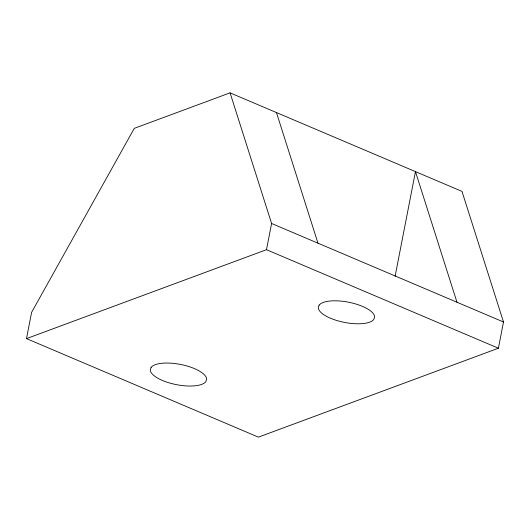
<?xml version="1.0" encoding="UTF-8"?>
<svg xmlns="http://www.w3.org/2000/svg" width="530" height="530" viewBox="0 0 530 530"><rect width="100%" height="100%" fill="white"/><g stroke="black" fill="none" stroke-linecap="round" stroke-linejoin="round"><path stroke-width="0.79" d="M26.5 338.61L31.595 312.395L134.275 128.353L230.08 92.856L461.981 191.39L503.5 322.002L498.405 348.223L258.408 437.144L26.5 338.61L266.497 249.696L498.405 348.223M266.497 249.696L271.592 223.474L230.08 92.856M395.122 276.236L415.46 171.621L456.973 302.232M271.592 223.474L503.5 322.002M276.461 112.565L317.974 243.177M151.096 367.429L150.281 370.013A28.633 10.309 11 0 0 175.344 384.429A28.633 10.309 11 0 0 205.812 381.653L206.62 379.069A28.633 10.309 11 0 0 181.558 364.653A28.633 10.309 11 0 0 151.096 367.429M319.093 305.187L318.285 307.764A28.633 10.309 11 0 0 343.341 322.187A28.633 10.309 11 0 0 373.809 319.404L374.617 316.827A28.633 10.309 11 0 0 349.555 302.411A28.633 10.309 11 0 0 319.093 305.187"/></g></svg>
